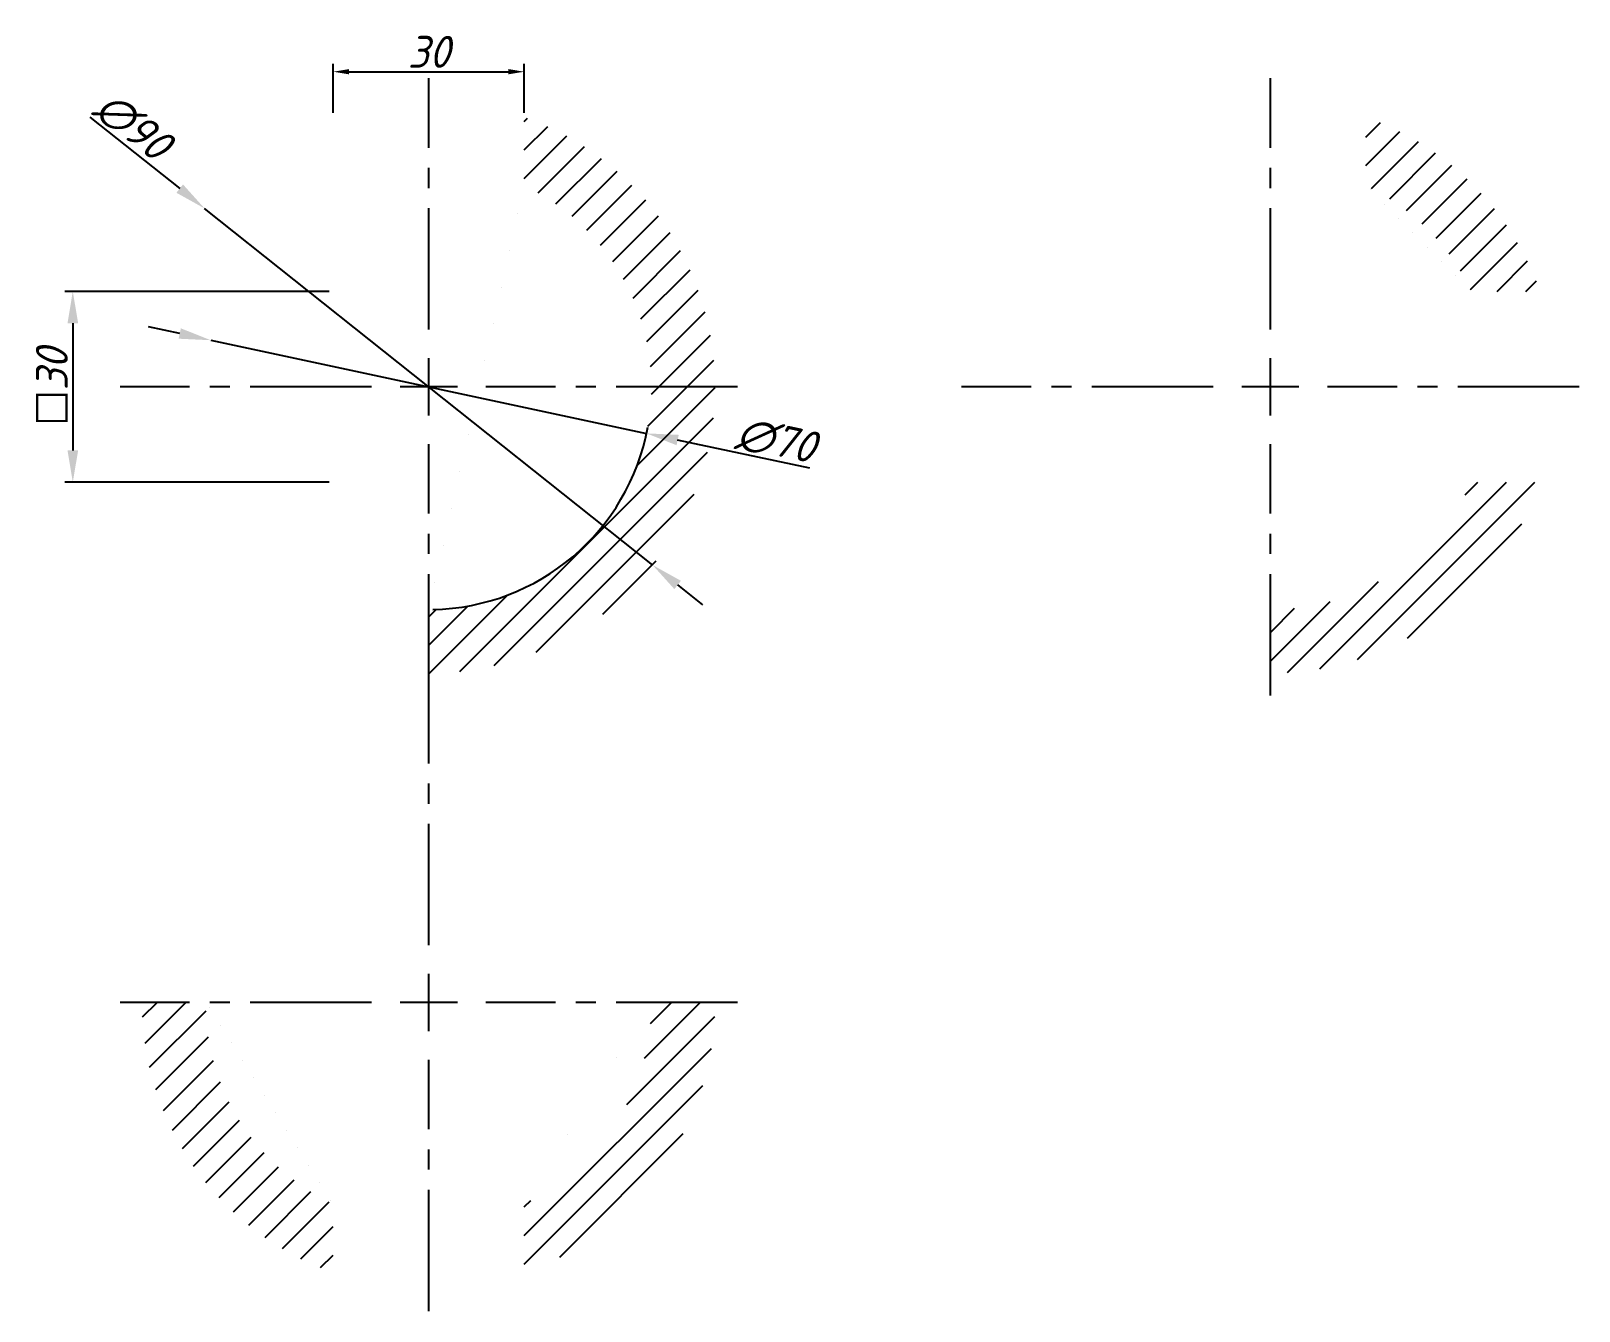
# Paper-space layout 'Лист1' of a CAD drawing. Header units: millimetres. Extents: x 13 to 256, y 7 to 208.
import ezdxf

# ---------------------------------------------------------------- set-up
doc = ezdxf.new("R2010")
doc.units = ezdxf.units.MM
doc.linetypes.add('CENTER2', pattern=[28.575, 19.05, -3.175, 3.175, -3.175])
doc.layers.add('MD_Штриховка', color=7, linetype='Continuous', lineweight=25)
doc.styles.add('GOST-2.304_Type-B', font='GOST Common.ttf')
doc.styles.add('GOST-2.304_Type-B_italic', font='GOST Common Italic.ttf')
doc.styles.get("Standard").update_dxf_attribs({"font": 'arial.ttf'})
doc.dimstyles.new('ISO-25', dxfattribs={"dimtxt": 2.5, "dimasz": 2.5, "dimexe": 1.25, "dimexo": 0.625, "dimtad": 1, "dimtxsty": 'Standard', "dimcen": 2.5, "dimadec": 0, "dimazin": 0, "dimtfac": 1, "dimtmove": 0, "dimatfit": 3, "dimfxl": 1, "dimarcsym": 0})

# ---------------------------------------------------------------- blocks, each defined once
blk = doc.blocks.new('*U11')
at = {"color": 0, "linetype": 'CENTER2', "transparency": 16777216}
for p, q in [((0, 9), (0, 48.5)), ((-48.5, 0), (-9, 0)), ((9, 0), (48.5, 0)), ((0, -48.5), (0, -9))]:
    blk.add_line(p, q, dxfattribs=at)
at = {"color": 0, "linetype": 'Continuous', "transparency": 16777216}
for p, q in [((0, -4.5), (0, 4.5)), ((-4.5, 0), (4.5, 0))]:
    blk.add_line(p, q, dxfattribs=at)
blk = doc.blocks.new('*U12')
at = {"color": 0, "linetype": 'CENTER2', "transparency": 16777216}
for p, q in [((0, 9), (0, 48.5)), ((-48.5, 0), (-9, 0)), ((9, 0), (48.5, 0)), ((0, -48.5), (0, -9))]:
    blk.add_line(p, q, dxfattribs=at)
at = {"color": 0, "linetype": 'Continuous', "transparency": 16777216}
for p, q in [((0, -4.5), (0, 4.5)), ((-4.5, 0), (4.5, 0))]:
    blk.add_line(p, q, dxfattribs=at)
blk = doc.blocks.new('*D13')
at = {"color": 0, "lineweight": -2, "transparency": 16777216}
for p, q in [((60.31, 194.91), (60.31, 202.63)), ((90.31, 194.91), (90.31, 202.63)), ((62.81, 201.38), (87.81, 201.38))]:
    blk.add_line(p, q, dxfattribs=at)
at = {"color": 0, "transparency": 16777216}
for points in [[(62.81, 201.8), (62.81, 200.97), (60.31, 201.38)], [(87.81, 201.8), (87.81, 200.97), (90.31, 201.38)]]:
    blk.add_solid(points, dxfattribs=at)
at = {"layer": 'Defpoints', "color": 0, "transparency": 16777216}
for p in [(90.31, 201.38), (60.31, 194.29), (90.31, 194.29)]:
    blk.add_point(p, dxfattribs=at)
at = {"color": 0, "transparency": 16777216, "insert": (75.31, 204.51), "char_height": 5, "attachment_point": 5, "style": 'GOST-2.304_Type-B'}
blk.add_mtext('{\\fGOST Common|b0|i1|c204|p34;30}', dxfattribs=at)
blk = doc.blocks.new('*D22')
at = {"color": 0, "lineweight": -2, "transparency": 16777216}
for p, q in [((59.68, 166.86), (18.14, 166.86)), ((19.39, 161.86), (19.39, 141.86)), ((59.68, 136.86), (18.14, 136.86))]:
    blk.add_line(p, q, dxfattribs=at)
at = {"color": 0, "transparency": 16777216}
for points in [[(18.56, 161.86), (20.23, 161.86), (19.39, 166.86)], [(18.56, 141.86), (20.23, 141.86), (19.39, 136.86)]]:
    blk.add_solid(points, dxfattribs=at)
at = {"layer": 'Defpoints', "color": 0, "transparency": 16777216}
for p in [(60.31, 166.86), (19.39, 136.86), (60.31, 136.86)]:
    blk.add_point(p, dxfattribs=at)
at = {"color": 0, "transparency": 16777216, "insert": (16.1, 151.86), "char_height": 5, "attachment_point": 5, "rotation": 90, "style": 'GOST-2.304_Type-B'}
blk.add_mtext('{\\fMS PGothic|b0|i0|c128|p34;☐\\fGOST Common|b0|i1|c204|p34;30}', dxfattribs=at)
blk = doc.blocks.new('*U23')
at = {"color": 0, "linetype": 'CENTER2', "transparency": 16777216}
for p, q in [((0, 9), (0, 48.5)), ((-48.5, 0), (-9, 0)), ((9, 0), (48.5, 0)), ((0, -48.5), (0, -9))]:
    blk.add_line(p, q, dxfattribs=at)
at = {"color": 0, "linetype": 'Continuous', "transparency": 16777216}
for p, q in [((0, -4.5), (0, 4.5)), ((-4.5, 0), (4.5, 0))]:
    blk.add_line(p, q, dxfattribs=at)
blk = doc.blocks.new('*D24')
at = {"color": 0, "lineweight": -2, "transparency": 16777216}
for p, q in [((22.08, 194.25), (36.19, 183.01)), ((110.51, 123.83), (40.1, 179.89)), ((114.42, 120.72), (118.33, 117.6))]:
    blk.add_line(p, q, dxfattribs=at)
at = {"color": 0, "transparency": 16777216}
for points in [[(36.71, 183.66), (35.67, 182.36), (40.1, 179.89)], [(114.94, 121.37), (113.9, 120.07), (110.51, 123.83)]]:
    blk.add_solid(points, dxfattribs=at)
at = {"layer": 'Defpoints', "color": 0, "transparency": 16777216}
for p in [(40.1, 179.89), (110.51, 123.83)]:
    blk.add_point(p, dxfattribs=at)
at = {"color": 0, "transparency": 16777216, "insert": (28.82, 192.88), "char_height": 5, "attachment_point": 5, "rotation": 321.4708, "style": 'GOST-2.304_Type-B_italic'}
blk.add_mtext('∅90', dxfattribs=at)
blk = doc.blocks.new('*D28')
at = {"color": 0, "lineweight": -2, "transparency": 16777216}
for p, q in [((36.19, 160.23), (31.3, 161.28)), ((41.08, 159.18), (109.53, 144.54)), ((135.2, 139.05), (114.42, 143.5))]:
    blk.add_line(p, q, dxfattribs=at)
blk.add_arc((75.31, 151.86), 35, 271.0231, 349.563, dxfattribs=at)
at = {"color": 0, "transparency": 16777216}
for points in [[(36.37, 161.05), (36.02, 159.42), (41.08, 159.18)], [(114.6, 144.31), (114.25, 142.68), (109.53, 144.54)]]:
    blk.add_solid(points, dxfattribs=at)
at = {"layer": 'Defpoints', "color": 0, "transparency": 16777216}
for p in [(41.08, 159.18), (109.53, 144.54)]:
    blk.add_point(p, dxfattribs=at)
at = {"color": 0, "transparency": 16777216, "insert": (129.87, 143.42), "char_height": 5, "attachment_point": 5, "rotation": 347.9259, "style": 'GOST-2.304_Type-B_italic'}
blk.add_mtext('∅70', dxfattribs=at)

psp = doc.layouts.new('Лист1')

# ---------------------------------------------------------------- hatches: boundary and pattern name
at = {"layer": 'MD_Штриховка'}
h = psp.add_hatch(dxfattribs=at)
h.set_pattern_fill('ANSI31', color=256, style=0)
edge = h.paths.add_edge_path(flags=0)
edge.add_line((75.308, 116.864), (75.308, 106.864))
edge.add_ellipse((75.308, 151.864), major_axis=(45, 0), ratio=1, start_angle=270, end_angle=430.52878)
edge.add_line((90.308, 194.29), (90.308, 183.486))
edge.add_ellipse((75.308, 151.864), major_axis=(31.623, -15), ratio=1, start_angle=-64.62307, end_angle=90, ccw=False)
h = psp.add_hatch(dxfattribs=at)
h.set_pattern_fill('ANSI31', color=256, style=0)
edge = h.paths.add_edge_path(flags=0)
edge.add_line((207.547, 116.864), (207.547, 106.864))
edge.add_ellipse((207.547, 151.864), major_axis=(45, 0), ratio=1, start_angle=270, end_angle=340.52878)
edge.add_line((249.974, 136.864), (239.17, 136.864))
edge.add_ellipse((207.547, 151.864), major_axis=(-15, -31.623), ratio=1, start_angle=25.37693, end_angle=90, ccw=False)
edge = h.paths.add_edge_path(flags=0)
edge.add_line((239.17, 166.864), (249.974, 166.864))
edge.add_ellipse((207.547, 151.864), major_axis=(-15, 42.426), ratio=1, start_angle=270, end_angle=321.05756)
edge.add_line((222.547, 194.29), (222.547, 183.486))
edge.add_ellipse((207.547, 151.864), major_axis=(31.623, -15), ratio=1, start_angle=50.75387, end_angle=90, ccw=False)
h = psp.add_hatch(dxfattribs=at)
h.set_pattern_fill('ANSI31', color=256, style=0)
edge = h.paths.add_edge_path(flags=0)
edge.add_ellipse((75.308, 55.099), major_axis=(0, -45), ratio=1, start_angle=270, end_angle=340.52878)
edge.add_line((60.308, 12.673), (60.308, 23.477))
edge.add_ellipse((75.308, 55.099), major_axis=(-31.623, 15), ratio=1, start_angle=25.37693, end_angle=90, ccw=False)
edge.add_line((40.308, 55.099), (30.308, 55.099))
edge = h.paths.add_edge_path(flags=0)
edge.add_ellipse((75.308, 55.099), major_axis=(0, -35), ratio=1, start_angle=25.37693, end_angle=90, ccw=False)
edge.add_line((90.308, 23.477), (90.308, 12.673))
edge.add_ellipse((75.308, 55.099), major_axis=(42.426, 15), ratio=1, start_angle=270, end_angle=340.52878)
edge.add_line((120.308, 55.099), (110.308, 55.099))

# ---------------------------------------------------------------- block references
at = {"linetype": 'CENTER2', "extrusion": (4.93038e-32, -3.01899e-48, -1)}
psp.add_blockref('*U11', (-75.308, 151.864), dxfattribs=at)
at = {"linetype": 'CENTER2', "extrusion": (0, -3.50325e-46, -1)}
psp.add_blockref('*U12', (-207.547, 151.864), dxfattribs=at)
at = {"linetype": 'CENTER2', "extrusion": (3.53079e-30, -1.59722e-15, -1)}
psp.add_blockref('*U23', (-75.308, 55.099), dxfattribs=at)

# ---------------------------------------------------------------- dimensions: what is measured, and where the dimension line sits
dim = psp.add_linear_dim(base=(90.308, 201.383), p1=(60.308, 194.29), p2=(90.308, 194.29), text='{\\fGOST Common|b0|i1|c204|p34;<>}', dimstyle='ISO-25', override={"dimtxt": 5, "dimlfac": -1, "dimtxsty": 'GOST-2.304_Type-B'})
dim.commit()
dim.dimension.update_dxf_attribs({"geometry": '*D13', "text_midpoint": (75.308, 204.508)})
for p1, p2, override, picture, middle in [((110.511, 123.832), (40.105, 179.895), {"dimtxt": 5, "dimasz": 5, "dimlfac": -1, "dimtxsty": 'GOST-2.304_Type-B_italic'}, '*D24', (26.87, 190.433)), ((41.082, 159.185), (109.534, 144.542), {"dimtxt": 5, "dimasz": 5, "dimexe": 1, "dimlfac": -1, "dimtxsty": 'GOST-2.304_Type-B_italic', "dimcen": 2, "dimsd1": 0, "dimsd2": 1}, '*D28', (129.213, 140.333))]:
    dim = psp.add_diameter_dim_2p(p1=p1, p2=p2, dimstyle='ISO-25', override=override)
    dim.commit()
    dim.dimension.update_dxf_attribs({"geometry": picture, "text_midpoint": middle, "dimtype": 163})
dim = psp.add_linear_dim(base=(19.394, 136.864), p1=(60.308, 166.864), p2=(60.308, 136.864), angle=90, text='{\\fMS PGothic|b0|i0|c128|p34;☐\\fGOST Common|b0|i1|c204|p34;<>}', dimstyle='ISO-25', override={"dimtxt": 5, "dimasz": 5, "dimlfac": -1, "dimtxsty": 'GOST-2.304_Type-B'})
dim.commit()
dim.dimension.update_dxf_attribs({"geometry": '*D22', "text_midpoint": (16.098, 151.864)})

doc.saveas('drawing.dxf')
